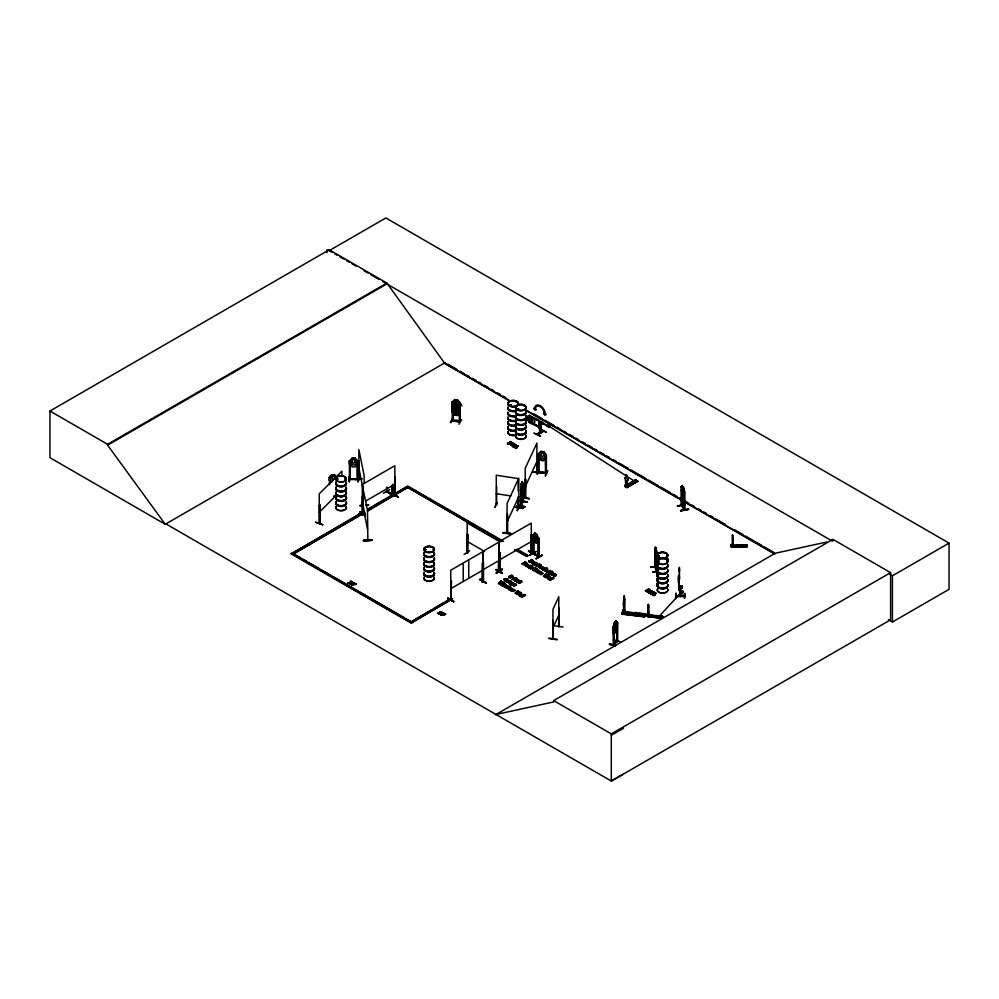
<?xml version="1.0" encoding="UTF-8"?>
<svg xmlns="http://www.w3.org/2000/svg" width="999" height="999" viewBox="0 0 999 999"><rect width="100%" height="100%" fill="white"/><g stroke="black" fill="none" stroke-linecap="round" stroke-linejoin="round"><path stroke-width="1.5" d="M732.517 546.303L732.692 539.822M679.332 569.767L679.345 567.307L679.382 569.48M623.089 610.589L623.563 610.551M648.201 614.472L648.189 614.135M732.479 537.012C733.491 547.577 731.743 545.029 731.368 544.68M732.517 535.189L732.654 538.411M624.587 600.499L624.487 611.213L624.587 599.3M648.726 606.992L648.651 614.572L648.289 604.457M362.187 514.36L362.649 514.797L362.212 484.64M367.869 540.284L367.495 510.589L358.866 468.081M622.901 610.889L622.839 610.389M647.589 614.348L648.214 614.26M622.889 609.952L622.627 612.699C623.326 608.266 620.854 612.05 625.274 610.426L624.412 614.023L624.475 612.637L622.127 612.549L624.475 612.637M623.463 602.397L623.738 612.787L624.487 611.213M623.613 600.948L624.45 595.704M623.913 612.812L623.526 601.673L624.35 595.579M623.788 611.051L623.251 610.514M648.363 604.67L648.264 607.267L648.413 604.47M648.076 609.14L648.189 607.742M684.065 491.033L683.366 487.037L683.778 492.932L683.104 493.693L681.743 489.947M731.917 545.142L732.629 546.303M731.33 544.954L732.13 544.917M731.443 545.254L731.43 544.53L731.393 545.791M732.517 534.877L732.517 536.063M732.554 540.447L732.679 539.385M626.485 485.377L625.611 485.626L627.135 486.276L627.484 480.444A1.886 1.086 60 0 0 627.21 477.872L627.185 475.986M548.913 638.573L557.117 639.822M548.963 638.111L557.18 639.348M647.452 613.711L647.277 615.546L647.452 613.711L649.175 614.048L649.175 614.847L648.601 616.445L648.638 615.521L647.127 615.334L647.127 616.321M532.991 535.164C534.44 537.275 535.814 526.436 533.891 537.949L535.214 540.459L536.525 541.221L537.824 540.222L536.938 534.49L538.886 538.611M529.358 416.333L529.27 415.384L539.76 420.729L540.322 433.042L540.958 423.826L539.635 424.076L540.259 423.751M511.55 576.898C509.14 579.882 508.091 575.686 511.376 575.249A1.286 0.749 0 0 1 512.112 575.312C515.072 577.085 508.703 576.56 512.237 576.061C510.589 577.709 514.198 576.96 512.112 575.699A1.286 0.749 0 0 0 511.376 575.636C511.963 577.784 512.462 574.025 510.514 576.485M521.341 486.126L521.578 483.091M457.817 409.64L455.931 407.43L453.996 408.953L455.482 406.93L454.07 404.433L455.969 406.568L457.804 405.169L456.406 407.093L457.967 409.74M330.232 477.31L330.232 483.341M539.123 453.896L539.048 472.477M357.167 461.001L357.767 461.001M507.017 533.104L507.08 503.446L518.793 478.196L518.956 508.341M507.367 514.722L507.342 533.254L507.292 532.005M519.155 507.967L518.531 508.354L518.731 507.28M518.531 507.679L523.176 508.216L514.872 507.142M520.954 505.019C521.441 506.968 519.842 503.608 522.627 501.523M523.201 501.56L523.151 500.849L522.627 501.336M523.189 500.961L523.039 501.286M525.499 479.557L525.474 498.089L525.686 479.133M536.713 473.164L537.087 472.502M521.441 483.254L522.14 481.593L521.003 486.888L521.003 506.268L520.854 487M542.582 422.927L547.827 425.924L540.796 422.889L542.519 423.588L542.519 422.527L540.946 421.728L540.796 422.889M502.972 532.879C507.967 530.831 519.118 536.463 502.984 532.804M503.071 532.592L511.288 533.828M516.633 505.881C521.64 503.846 532.779 509.478 516.645 505.819M516.733 505.606L524.95 506.843M521.103 497.702L529.445 498.688L521.216 497.077M529.42 498.626L521.203 497.427M539.11 426.598C538.274 433.941 539.722 411.126 539.06 426.685M530.569 416.67L539.697 421.391L538.861 420.604M613.673 644.105C612.062 647.402 618.456 637.936 617.22 641.558L617.37 622.452L615.958 620.941L614.522 622.377L613.186 626.748L613.536 644.855M617.719 641.158L613.498 644.842M655.619 547.914L655.844 553.359L655.706 547.902M509.84 405.819L510.951 405.169M510.714 405.644L510.027 405.269L511.088 405.394M518.056 408.966L518.543 409.528M517.844 409.053L518.056 409.94L518.856 409.153M523.414 405.669L524.175 405.969M625.898 475.249L625.799 477.147A1.886 1.086 60 0 0 625.524 479.408C624.987 485.164 627.297 484.927 625.699 485.714M625.599 485.576L626.336 485.114L624.75 485.414L624.899 486.501L636.138 480.457L624.625 486.351M625.911 485.689L626.485 485.189M540.958 423.826L539.398 423.838L540.197 424.35M634.865 613.598L635.839 614.26L636.575 613.411M656.056 616.595C658.166 616.558 654.745 615.097 655.906 616.695M656.805 616.445L656.156 616.008M678.583 576.885L678.683 575.649L678.808 584.278M522.04 485.851L521.578 488.012L521.341 487.412M362.637 514.71L362.5 495.841L362.312 514.835M622.19 612.362L622.065 614.21L644.58 616.883L645.479 613.823L643.194 613.548L642.332 615.946M624.475 613.598L625.212 611.575L622.926 611.301L622.115 613.91L622.302 613.286L644.867 616.083L622.19 613.324M622.177 613.91L644.617 616.62L644.805 615.996M662.05 618.356L647.027 616.57L647.19 615.958L662.2 617.769L662.05 618.381L662.649 616.321L662.112 618.181L647.102 616.371M662.162 618.044L647.077 616.271L647.614 614.635L662.687 616.583L647.489 615.284L647.652 613.861L649.175 614.048M662.649 616.47L647.564 615.084M538.848 426.673L539.76 426.898L529.07 421.678L539.51 427.684M539.76 421.291L529.07 416.133L529.27 415.384M681.905 505.207L681.256 504.782L681.892 505.769M522.127 490.334L521.428 491.995L520.629 490.634L521.428 483.204M615.484 621.878L614.535 625.312L615.009 627.26L615.933 625.212L615.559 621.902M655.069 549.113C656.867 540.459 657.417 571.94 656.842 571.528L654.757 566.833M480.032 579.32L486.263 583.004L479.895 579.757L480.057 578.97L486.014 583.104L479.982 579.657M648.264 607.267L648.089 609.502M615.484 624.55L614.535 627.984L615.009 629.932L615.933 627.884L615.234 624.375M530.993 569.13L531.268 567.307L533.229 567.682L531.268 567.307M616.033 620.966L614.547 622.427L613.848 625.998L613.898 644.929M613.848 628.671L614.547 625.099C617.507 619.33 609.115 637.699 615.933 632.355L617.295 628.034M315.622 522.102L323.039 524.85L315.622 522.352M615.297 646.266L609.415 644.255L615.496 645.953M525.749 497.677L525.749 496.915L525.212 497.327M337.425 479.17L337 478.608M336.601 479.345L337.862 478.921M345.042 479.07L345.342 478.908M345.716 479.208L345.08 478.996L345.741 479.295M345.966 479.07L345.242 478.808M424.313 549.7L425 549.188M424.65 549.388L425.899 549.612L424.775 549.5M424.987 549.3L425.961 549.687M433.104 549.512L433.878 549.7L433.354 549.3M657.692 555.619L658.366 555.094M658.004 555.619L659.303 555.731M659.003 555.694L658.516 555.906M658.728 561.026L659.39 561.65L658.304 561.013M658.066 561.775L659.39 561.65L658.016 561.201M657.804 575.948L657.804 576.198A5.37 3.097 0 0 1 657.804 573.001M666.658 555.806L667.107 555.382M666.583 555.669L667.057 555.207M667.095 558.154A5.37 3.097 0 0 1 667.145 561.251L666.708 561.238M530.457 568.831C532.067 566.271 528.009 568.081 529.42 568.219M647.489 615.284L662.699 616.533M733.091 546.253L731.355 545.479L746.665 544.942L746.715 545.566L732.929 546.028M731.505 546.903L731.38 545.442M746.703 545.566L746.665 544.78L745.104 544.992M746.69 545.367L731.368 545.754M746.84 546.678L731.518 547.102L746.852 546.565L746.665 544.78M681.743 487.749L682.329 485.601L681.318 486.988L681.88 487.35L681.193 486.925M534.815 562.225C529.033 566.883 533.528 557.017 534.278 563.386M613.149 629.582L614.597 631.193L615.197 628.821L616.158 629.77L615.434 628.184L616.183 625.212L615.172 627.984L614.21 627.185L614.947 628.658L614.235 631.693L616.033 629.757L617.37 625.386M678.683 581.705L679.108 590.434L678.808 583.104M497.265 502.522L494.892 507.33L497.065 502.584M677.447 506.193L685.351 504.37M359.815 512.212L365.572 515.921M447.752 597.926L453.796 601.748L447.452 598.438M502.285 573.051L495.979 569.817M502.285 572.802C493.469 566.595 494.617 570.354 502.31 573.438L496.128 569.692M514.423 583.965L512.574 585.414A1.324 0.762 0 0 1 511.725 585.277L511.088 583.953L512.874 583.066A1.336 0.774 0 0 1 513.736 583.204L514.185 583.466M517.32 579.557L515.459 581.006A1.324 0.762 0 0 1 514.622 580.881L513.986 579.932L515.771 579.045A1.336 0.774 0 0 1 516.633 579.183L517.082 579.445A1.336 0.774 0 0 0 516.97 578.995M539.298 571.103L537.437 572.552A1.324 0.762 0 0 1 536.588 572.415C534.59 571.378 538.149 569.73 539.06 570.991A1.336 0.774 0 0 1 539.173 571.416C534.552 573.988 537.812 569.442 536.363 569.517M613.149 629.37L614.522 625.049M540.671 436.163L533.99 433.116L540.384 436.313M353.134 458.504L352.222 461.051L353.134 463.474L355.007 462.337L354.058 458.504M625.274 610.426L622.926 610.339M637.362 612.849C634.565 618.918 639.934 611.001 635.077 612.574L634.203 614.972M641.67 613.611L639.385 613.086L638.523 615.484M641.67 613.361L640.809 615.771M647.976 609.49L648.151 615.621L648.651 614.572M657.242 615.821L655.719 615.471L655.132 617.082M657.242 615.659L656.655 617.257M455.594 406.743L454.72 410.414L456.443 411.9L457.342 410.939L456.481 406.918M656.98 570.379L656.568 571.116M656.992 571.003L656.917 552.534L656.755 571.44M548.239 426.098C549.15 422.889 545.454 427.335 547.927 426.523M553.321 620.379L553.009 638.823M559.053 625.973L558.703 626.648L558.803 607.929L559.09 626.66M554.857 625.786L563.061 627.035M558.703 626.648L558.803 596.703L552.947 609.315L552.934 639.06M521.665 483.104L521.328 491.983L522.839 485.876L522.052 490.372L522.052 481.58L522.814 483.017L522.914 502.047L523.126 483.091M520.941 487.262L520.716 506.218L522.802 501.535M536.713 473.226L536.925 443.044L525.212 468.294L525.187 498.051L525.574 497.377M517.494 507.667L514.96 506.98M533.004 471.978L541.321 473.076L533.091 471.815M507.08 533.166L507.192 532.055M522.914 501.573L521.103 505.556M521.091 506.168L523.126 501.573M525.212 498.002L525.412 479.095M518.906 500.886L527.222 501.835L518.906 500.499M679.807 587.2C683.054 595.042 679.47 603.446 680.756 587.449M496.653 486.488L496.628 505.144M517.657 507.917L518.094 508.491L518.069 497.402M519.268 505.669L517.295 510.789M329.37 477.272C330.819 477.697 328.384 476.311 332.03 474.675L334.815 475.099L336.613 477.385M331.181 482.305L329.27 480.169L329.295 477.185M336.076 478.309C336.413 474.513 330.856 472.977 330.706 477.485L330.706 479.682L332.517 481.705M539.035 454.008L538.174 453.796L538.274 472.365M507.08 521.928L518.793 496.69M538.149 456.78L540.884 460.139L543.693 460.514C550.274 453.746 543.731 463.037 540.934 460.064M540.909 451.286L539.585 456.293L541.383 458.316L543.181 458.591L544.954 457.13L543.693 451.723L540.884 451.336L538.149 453.846M525.212 486.775L536.925 461.526M546.316 455.082L545.516 455.02L545.654 473.489M537.15 474.587L538.898 469.755M546.403 455.119L543.693 451.723L546.391 454.92L545.516 454.757L545.604 473.251M538.286 471.466L546.416 472.677L546.328 473.339M547.614 471.078L545.417 475.811M545.342 475.861L547.602 470.779M552.947 627.797L558.803 615.184M540.259 571.353C540.571 572.689 535.739 573.101 541.058 572.227C537.487 575.337 541.021 571.615 542.957 573.276C538.773 576.823 544.63 572.102 540.397 571.74M541.583 572.902L540.397 572.115M467.744 534.477L467.544 553.121L467.744 534.477L466.983 534.29L466.933 552.797L467.707 552.235M467.02 552.822L467.819 552.285M499.6 571.428C501.51 570.454 496.74 569.792 499.562 570.741M498.489 570.991L499.562 571.403L499.475 552.947M454.807 399.612L453.459 404.483L455.219 406.568L456.98 406.918L458.716 405.519C452.447 388.811 469.493 417.37 457.455 400.124L454.732 399.575L452.06 401.973L452.023 407.892L454.707 411.351L457.417 411.9L460.127 409.453L457.417 411.9M457.455 403.047L454.707 402.56L453.459 405.219L453.459 407.417L455.219 409.503L456.98 409.852L458.716 408.454L457.455 403.047L460.127 406.518L457.417 403.097L456.543 400.337L455.644 400.212L454.782 402.547L455.644 405.144L457.417 404.358L457.417 403.072M457.405 406.643L454.657 406.156L453.384 411.064L455.157 413.149L456.905 413.499L458.641 412.1L457.405 406.643L460.089 410.114M655.481 546.903L655.307 548.726L654.72 548.264M656.818 555.894L656.081 557.317L654.832 551.211M348.901 476.935L349.363 481.843L349.463 460.826L350.299 460.839L350.224 479.483L349.388 478.608M349.313 476.598L349.313 481.755M387.487 492.045L386.601 491.883L386.988 491.108M392.832 495.192L392.769 484.378M538.536 538.124L538.249 556.718L538.236 538.011L539.073 538.436L538.936 557.067L532.942 553.671L533.329 552.847M533.404 553.958L533.141 552.809M538.324 556.068C526.386 550.324 540.459 554.795 538.848 557.08M450.724 422.565L453.096 417.957M453.471 417.969L450.337 422.589L453.134 417.907M319.892 523.301L319.643 504.682L319.967 523.226L319.63 522.44L319.218 523.588L319.255 493.831L341.895 471.203L341.895 475.824M527.759 564.885L526.66 564.035L527.872 564.785L523.951 564.91L522.177 563.661L523.951 564.585L525.649 563.96M451.536 599.1L451.073 599.375M510.501 576.111C507.03 575.661 510.127 579.145 511.55 577.097M613.161 645.204L617.357 641.046M613.873 644.293L617.22 641.083M528.658 561.113C530.119 564.11 532.442 561.65 531.543 560.027A1.424 0.824 0 0 1 532.305 560.164C536.026 562.425 528.933 558.229 531.118 561.6C527.634 560.951 528.921 563.099 531.88 561.563M539.81 424.013L539.76 432.792M510.027 405.507L511.076 405.207M510.364 406.019L511.276 405.569M452.147 402.023L453.022 401.96L452.884 420.616L453.022 401.96M454.732 399.575L457.405 400.187M452.172 404.845L454.732 408.366L457.455 408.916L460.164 406.468M454.782 402.597L452.023 404.957L454.732 402.51L457.38 403.171M451.985 408.554L454.695 406.106L452.072 408.603L451.985 411.488L454.657 414.947L457.38 415.497L460.002 412.999M456.493 403.371L455.644 403.146L454.782 406.768L456.518 408.254L457.417 407.292L456.518 403.321M451.985 411.488L454.732 414.835L457.38 415.497M454.807 408.254L457.455 408.916M454.707 411.351L457.455 411.85M460.039 403.596L459.253 403.421M460.152 403.371L460.139 422.04C454.845 421.915 451.923 420.367 452.247 419.58M460.002 410.114L457.342 406.768L454.707 406.243M459.29 403.209L459.253 421.89L459.34 421.029L460.139 421.366M459.253 421.853C461.65 419.455 442.569 419.63 459.952 421.353M458.916 424.25L461.675 419.617M634.939 613.461L635.364 614.385L636.625 613.96M656.056 616.72L655.619 616.071M548.813 426.011C547.514 429.695 551.585 424.612 548.813 426.011L635.751 482.017C626.835 477.959 640.284 486.675 632.654 481.493M676.061 598.214L675.936 593.531M336.476 479.258L336.763 478.683L336.551 479.445M424.475 549.4L424.563 550.037M657.841 555.319L657.929 555.943M658.066 555.244L658.254 555.869M658.466 561.588L657.804 561.663A5.37 3.097 0 0 1 657.804 558.466M517.082 579.07L516.633 578.796A1.336 0.774 0 0 0 515.771 578.671C511.925 578.995 515.771 582.292 517.27 579.732M514.373 584.14L512.574 585.027A1.324 0.762 0 0 1 511.725 584.902L511.026 584.128M519.63 581.106L517.832 581.992A1.324 0.762 0 0 1 516.982 581.855L516.346 580.918L518.144 580.032A1.336 0.774 0 0 1 518.993 580.169L519.455 580.431A1.324 0.762 0 0 1 519.692 580.918L517.832 582.38A1.324 0.762 0 0 1 516.982 582.242L516.346 581.306L518.144 580.419A1.336 0.774 0 0 1 518.993 580.556L519.455 580.819A1.324 0.762 0 0 1 519.692 581.306M679.894 587.2L679.994 596.303L680.394 586.126L680.169 587.449M507.267 514.248L507.43 532.492M508.716 582.966L510.751 582.005L511.825 582.492A1.324 0.762 0 0 1 512.062 582.979L510.202 584.053A1.324 0.762 0 0 1 509.353 583.916L508.666 582.767M511.076 588.136A1.336 0.774 0 0 1 511.313 588.636L509.577 589.772A1.324 0.762 0 0 1 508.728 589.635L508.091 588.299L509.89 587.424A1.336 0.774 0 0 1 510.739 587.562L510.988 587.674A1.336 0.774 0 0 1 511.313 588.249C510.726 590.896 505.844 588.274 509.89 587.812A1.336 0.774 0 0 1 510.739 587.949L511.201 588.211M511.088 584.34L512.874 583.453A1.336 0.774 0 0 1 513.736 583.591L514.185 583.853A1.324 0.762 0 0 1 514.423 584.353M631.58 482.642L631.805 483.266M681.231 487L682.317 485.502L683.353 487.1M683.291 495.854L684.377 494.355L683.291 495.854L682.242 494.255L683.366 495.841M523.001 501.96L522.127 481.693M511.925 591.42C513.598 589.048 512.837 591.558 515.284 590.621M512.637 590.834L513.898 589.435L511.163 589.984L513.898 589.822L512.637 591.221M681.73 591.908C679.907 595.092 685.876 591.945 681.73 591.908L658.004 617.582L658.591 615.983M681.293 505.432L684.402 509.989L684.365 490.984L684.377 509.428M684.09 508.853L684.253 509.24M684.64 509.203L684.677 509.927L681.568 505.369M483.528 581.006L483.479 562.487M499.013 572.052L499.001 553.284L498.951 571.74M349.338 461.026L352.172 458.042L350.824 463.249L352.684 464.997L354.545 464.997L356.381 463.249L356.381 461.051L355.045 458.042L352.172 458.104L355.007 458.179M349.338 460.976L349.338 463.961L352.172 466.895L355.045 466.895L357.879 463.911M319.643 504.682L319.892 504.77M319.255 512.312L336.513 495.067M613.523 626.323L613.498 645.292M616.957 622.901L616.97 641.47M613.236 626.723L613.873 626.423L613.099 626.723M617.394 622.564L617.332 625.399M614.522 631.168L616.033 629.757M613.948 639.71L621.478 642.032M609.415 644.305L609.652 643.681L615.534 645.641M504.595 584.065L501.823 585.589L504.595 584.452C504.458 582.242 506.481 584.84 504.22 583.316C492.607 586.725 513.086 580.257 500.674 584.927C498.538 582.792 506.555 581.306 498.913 583.916C505.444 575.449 495.791 588.299 501.248 581.218M498.451 583.653L500.811 580.968M513.174 590.034C506.368 593.056 515.596 585.689 511.163 590.372M510.402 590.546L512.175 588.436M515.197 592.931L518.918 592.045L515.659 593.581C522.177 585.114 512.524 597.964 517.981 590.884M515.197 593.319L517.557 590.634M549.662 576.248L545.953 577.185L549.25 575.624L549.662 576.248L545.691 577.622C543.556 575.486 551.585 574.013 543.943 576.61C550.474 568.144 540.821 580.993 546.266 573.913M543.481 576.348L545.841 573.663M500.199 584.652L502.185 582.767M521.378 593.219L517.669 594.155L520.966 592.594L521.378 593.219L516.933 594.318L518.918 592.045M516.933 594.318L518.918 592.419M545.217 577.347L547.202 575.461M500.924 584.103L502.947 582.192L499.25 583.104M500.924 584.49L502.947 582.192M517.669 593.768L519.692 591.858L515.984 592.769M517.669 594.155L519.692 591.858M545.953 576.798L547.976 574.887L544.28 575.799M545.953 577.185L547.976 574.887M511.163 589.984L512.587 588.673M362.862 513.848L362.837 484.19L394.842 465.709L394.905 495.392L394.243 495.779L395.129 495.541L394.842 476.948L394.305 495.666M363.549 513.761L362.987 514.06L363.374 495.104M394.243 495.104L395.117 494.83M451.073 600.049L450.674 599.3L451.548 599.225M498.913 572.065L499.001 542.057L483.004 551.298L482.405 581.93L482.205 563.286L482.954 563.086L483.041 581.555L482.142 581.805L482.767 581.406M499.975 571.166L500.012 552.634M530.769 553.084L531.555 552.934L530.944 553.259M533.016 553.696L532.966 535.152L534.84 533.354L536.913 534.54M536.85 543.219L538.948 541.508L536.875 543.319L534.84 542.145L532.842 538.061L532.904 535.089M516.458 401.785L515.784 402.035M518.256 409.777L518.906 409.59M741.046 545.704L739.922 546.016M634.939 613.661L636.413 613.498M657.13 571.428L655.232 566.82M362.987 513.386C364.96 513.124 361.338 515.659 363.374 506.98M658.591 561.013L657.891 561.775A5.295 3.059 0 0 1 657.866 558.778M532.417 562.175L534.065 563.511C533.903 561.063 532.991 561.788 533.978 563.099M555.594 575.936C557.804 573.975 550.911 574.388 554.745 575.811C555.182 577.609 551.148 574.924 554.17 574.475C557.405 573.426 556.081 578.084 553.946 574.6M496.241 504.233L496.353 504.87M631.805 482.517L631.68 483.216M632.667 483.004L631.967 483.179M349.463 479.308L357.854 479.308M357.854 478.808L349.363 478.808M349.388 479.508L357.854 479.483M681.905 505.881L681.88 491.97M541.383 566.783C534.003 565.434 543.656 569.255 539.622 567.282C540.596 566.57 543.006 566.308 539.348 563.836L536.176 566.046L538.124 565.409C542.382 567.145 536.813 564.647 539.398 564.685L540.871 565.534L541.246 564.934M520.467 595.292C516.883 594.305 526.898 593.194 520.129 595.866C517.744 596.078 519.23 593.681 520.729 594.73C520.791 594.542 517.994 596.253 521.128 594.917M521.515 595.067L520.504 593.768M549.725 578.146C548.701 573.988 553.021 579.87 547.927 578.858C544.83 576.773 552.797 578.908 548.788 576.81M354.72 584.278L355.856 583.503C357.28 585.027 352.385 584.727 356.331 583.778M354.72 584.652L355.856 583.503M444.143 614.447L445.292 613.686C446.703 615.209 441.808 614.897 445.766 613.96M444.143 614.835L445.292 613.686M532.417 562.549C533.791 567.357 528.646 559.84 534.74 562.474M553.946 574.987L553.608 575.711L554.982 576.236M526.773 416.546L526.635 418.868L529.395 422.515L532.03 423.926L534.777 422.939L534.777 420.591L532.03 416.945M529.333 415.572L526.635 416.521L526.71 418.868L531.368 422.377L532.979 421.665L531.368 417.832L526.71 416.595M529.07 421.678L539.76 426.898M529.07 422.302L529.27 421.541M539.86 422.939C538.186 435.801 542.22 436.401 540.721 423.201L539.86 422.939L539.86 423.713L540.571 424.076L540.721 423.201M542.37 423.688L542.519 422.527M536.775 434.178L542.744 430.394L537.125 434.353M543.481 430.781L537.924 434.727M538.186 434.865L543.806 431.206M319.605 523.601L319.518 505.144M544.892 570.242C542.844 572.402 550.686 567.594 546.603 569.705C547.052 567.407 542.657 570.891 545.679 571.091M541.308 572.764L539.223 573.888M350.187 460.826L349.463 461.001M505.631 586.226L506.081 585.726L504.982 585.364C500.362 587.787 505.806 582.979 506.693 585.464C501.985 588.985 507.779 584.39 504.982 585.364M682.767 592.32C684.939 590.372 679.545 590.384 681.705 592.32M542.12 567.907L541.658 568.419L542.757 568.768C547.477 566.308 541.72 571.291 541.083 568.568C546.116 565.084 539.797 569.842 542.757 568.768M540.609 573.101L541.058 572.614L540.059 572.315M541.957 573.876L542.42 573.389L541.383 573.089M538.286 472.14L546.378 473.376M635.439 480.057L634.49 480.594M627.859 486.738L627.697 485.851L626.211 487.237L637.212 480.894L637.724 481.393L626.86 487.624L637.612 481.218M637.437 481.206L635.589 479.807M534.665 563.736C533.853 567.132 533.503 561.226 535.801 563.461C537.125 564.373 536.95 561.85 535.726 562.662M514.348 585.302C513.623 585.701 515.284 587.15 513.436 586.226C514.635 583.029 518.119 585.214 515.484 585.039L513.948 585.988L514.547 586.425M519.617 582.267C520.067 584.515 516.908 582.392 520.404 581.418M502.297 573.401L502.322 572.739M395.117 495.504L394.455 495.891L395.055 477.06M392.32 493.531L398.364 496.978L391.995 493.344M464.048 554.42L469.68 550.736M451.273 581.131L451.148 599.612M531.331 552.784L530.731 553.146L531.268 534.34L531.48 552.971L531.268 523.114L499.263 541.595L499.25 571.94M531.031 552.572L530.881 553.296L531.48 534.465M482.517 581.868L482.954 563.086M528.421 551.123L534.79 554.383L528.746 550.936M496.515 573.139C514.448 561.138 483.766 580.706 502.485 569.655M482.405 581.256L483.254 580.819L482.142 581.805M502.185 569.155L496.216 572.614M482.704 581.443L482.754 551.735L450.736 570.217L450.886 600.087L451.486 581.256M165.984 523.938L165.335 524.325L49.95 457.704L49.95 411.026L329.22 249.787L386.875 283.067L444.53 363.037L510.539 401.148M329.22 249.787L329.22 250.649L385.851 217.957L949.05 543.119L949.05 589.323L892.419 622.015L888.373 619.667M49.95 411.026L107.605 444.305L386.875 283.067M623.526 774.075L611.301 781.043L165.909 523.901L165.247 524.275L107.605 445.167L386.875 283.928M165.247 524.275L445.179 362.662M365.509 501.136L394.842 484.19M383.391 493.319L389.722 489.672M387.5 492.12C386.126 490.197 395.092 495.279 391.958 494.455M392.345 494.855L392.557 484.503M431.231 610.289L411.226 621.84L451.248 598.164L452.41 598.838L411.226 623.189L291.184 553.883L363.561 511.525M367.595 509.19L407.729 486.026L503.496 541.308M291.184 553.883L323.251 535.377M325.949 533.816L335.352 528.384M338.037 526.835L354.158 517.532M356.843 515.984L363.561 512.1M368.943 508.991L407.729 486.6L460.327 516.97M364.735 512.2L293.519 553.883L364.735 512.774M367.42 510.639L407.729 487.375L367.42 511.226M509.09 442.457L510.589 443.256A1.249 0.724 0 0 1 510.764 443.693C503.733 444.742 510.127 443.743 510.764 441.97L512.462 442.907L510.726 441.521C509.153 441.833 510.377 445.954 507.979 442.944M509.09 442.844L510.726 441.895M509.915 442.844L512.462 442.907M350.449 581.218L350.899 580.956C354.058 582.017 350.537 582.317 350.412 583.728A1.399 0.812 0 0 1 349.65 583.866C345.354 582.442 351.548 582.892 351.211 582.217C350.387 579.807 352.834 583.528 349.962 582.142M347.902 582.966L349.912 583.491L349.962 582.529M350.474 581.618L352.41 582.192L350.786 582.792M627.135 476.248L627.135 477.909A1.886 1.086 60 0 1 627.409 480.494L627.484 480.444M625.799 477.147L625.874 477.097A1.886 1.086 60 0 0 625.599 479.358L626.161 486.763M536.176 534.577L536.85 537.462L536.176 539.51L534.89 536.326L535.526 534.203L536.251 534.54M532.842 538.061L534.915 542.107L536.875 543.319M626.011 484.865L624.75 485.414M630.569 482.692C635.926 485.102 628.246 483.091 631.668 482.055L633.678 483.379L631.668 482.055M624.587 486.313L635.589 479.97L637.762 481.381M624.974 486.538L635.976 480.194M499.263 560.077L531.268 541.595M627.859 485.939L626.598 486.476M483.004 569.78L499.001 560.539M450.736 588.698L482.754 570.217M626.473 487.4L637.587 480.956M433.903 608.753L443.244 603.359M445.904 601.823L449.912 599.512M291.184 553.309L411.226 622.614L452.41 598.838M515.809 549.775L527.772 555.906L526.61 556.58L514.46 549.575M530.032 555.282L536.038 551.436L530.032 554.895M533.541 535.377L533.816 553.846M522.177 563.661L525.349 561.825L526.935 563.011L524.612 563.299M441.633 612.112C440.134 614.585 437.038 613.711 438.374 613.136L441.633 612.112L439.922 611.588M522.177 564.048L525.349 562.212C528.171 564.16 525.262 564.51 525.349 561.825M522.952 563.698L524.125 563.024C527.509 564.735 520.142 564.123 524.125 563.399L524.999 564.385L523.089 564.185M525.412 562.662L524.475 563.199L525.412 562.275M441.633 611.725L438.374 613.136M528.658 561.488L529.195 560.801M542.345 555.407L536.038 558.741L542.082 554.957M526.66 564.035C531.093 564.298 524.975 565.983 526.436 566.508L528.446 565.184L526.66 564.423M536.038 558.741L542.12 555.282L536.076 558.416M529.27 561.051C532.205 563.361 529.545 559.939 531.493 559.69A1.424 0.824 0 0 1 532.305 559.777L532.991 560.914M527.285 565.172L525.486 565.097L527.285 565.559M504.033 579.145C507.617 580.706 502.934 580.094 504.47 578.883L507.917 578.983L506.181 580.382M504.033 579.532L504.47 578.883M506.218 580.794C508.166 579.383 502.21 582.442 505.432 579.957M504.695 579.52L507.005 579.42M535.389 562.849L535.452 562.499M504.333 580.968L507.917 578.983M536.813 562.499L533.703 564.335L534.865 564.86M529.208 567.045C525.412 565.397 532.767 566.445 529.695 566.046C525.973 566.283 531.106 568.481 527.522 566.72A1.299 0.749 0 0 1 527.447 566.208C530.606 564.56 532.904 565.496 527.447 566.595A1.299 0.749 0 0 0 527.522 567.107C529.408 569.18 535.576 563.448 530.794 567.432L533.229 567.682M530.906 566.096L530.432 566.733M535.801 563.461L534.502 565.059M529.02 567.994L532.729 565.921M508.978 580.894L509.378 581.518C512.624 580.044 502.559 584.065 509.378 581.518M514.298 577.509C516.321 578.021 514.597 577.372 516.695 578.221M506.93 582.08L509.04 580.544M509.303 580.706L511.438 581.256M514.96 577.884L515.621 578.658L512.187 579.42L514.298 577.897M506.93 582.467L508.978 581.281M509.69 580.931L511.063 581.468M512.187 579.42L514.235 578.246M501.823 585.589L505.444 583.616M512.187 579.033L516.695 577.834M536.176 566.046L539.348 564.223L541.246 565.309M504.57 583.978L505.444 583.99M536.176 565.659L538.124 565.022L539.91 566.008M538.498 564.81L539.398 564.685M502.809 586.163L505.581 584.64M534.702 568.144C533.279 568.269 538.186 568.219 537.1 568.468M534.365 568.331L536.026 569.293L532.592 570.054L534.702 568.531M532.592 570.054L534.64 568.881M532.592 569.68L535.701 568.406L537.1 568.856M536.713 569.055L535.364 568.518L536.713 568.668M540.372 565.871L542.145 567.02L539.747 568.106M504.27 587.012L506.655 585.976L505.319 585.177M537.562 570.192C528.883 571.191 538.311 570.279 536.313 569.08M533.941 570.841L536.713 569.305M541.308 567.207L540.397 566.271M539.747 567.732L542.082 566.758L540.771 566.021M537.15 570.441L537.562 569.817M543.468 567.132L541.083 568.181L542.42 568.968M510.389 586.326C509.003 590.172 503.046 587.387 507.492 586.038A1.311 0.762 0 0 1 508.304 586.151A1.523 0.887 0 0 1 508.953 586.688L510.389 586.326L508.953 586.688M508.953 587.075A1.523 0.887 0 0 0 508.304 586.538A1.311 0.762 0 0 0 507.492 586.425C509.64 586.9 503.409 586.513 506.918 588.249M506.755 587.999L508.616 586.875M506.668 588.386L510.389 586.713M515.147 584.078L515.084 584.802L516.495 584.065M520.404 581.031L520.741 581.992C522.077 582.904 521.903 580.382 520.679 581.193M515.147 584.452L513.386 585.526L514.547 586.038M521.765 581.031L518.643 582.867L519.817 583.004M520.741 581.992L519.205 582.954L519.817 583.391M542.157 569.505L544.942 567.981M543.144 569.692C552.684 565.534 541.033 570.317 543.543 570.304M537.874 573.114L540.659 571.578M543.144 570.079L546.865 568.006M546.54 568.906L547.627 568.743M546.603 569.705L545.679 570.716M540.584 574.675L542.981 573.226L541.583 572.514M547.789 571.94L549.537 573.763L551.91 572.39C551.76 569.917 553.833 573.039 551.51 571.778L548.826 573.351L546.99 572.29L550.586 570.317M546.99 572.29L550.586 570.704M549.138 573.526L551.91 572.39M552.297 571.678L549.537 573.376L546.99 571.903M551.598 574.949L553.409 573.813L552.297 573.314C547.315 575.948 553.221 570.604 553.97 573.913C549.013 576.435 555.032 573.601 552.497 572.34M550.124 574.1L552.897 572.577M550.124 573.713L552.634 573.114M551.598 574.562L553.97 573.526L552.897 572.964M548.813 577.197L549.188 576.573M520.516 594.168L522.277 594.929L519.88 596.016M548.751 578.321C548.888 578.758 546.016 577.472 549.413 577.946M549.725 577.759L547.115 577.609L548.414 578.521M521.441 594.73L518.831 594.58L520.129 595.491M548.164 579.045L550.499 578.084L549.575 577.097M549.138 579.22C558.666 575.062 547.015 579.845 549.537 579.845M555.594 575.549C558.066 572.177 549.475 575.836 554.982 575.849M549.138 579.607L552.847 577.547M520.841 596.191C531.88 590.921 513.449 600.599 524.562 594.505M520.841 596.578L524.562 594.892M550.124 579.795C559.665 575.636 548.014 580.419 550.536 580.419M550.124 580.182L553.846 578.121M521.84 596.765C531.368 592.607 519.73 597.39 522.24 597.377M521.84 597.152L525.561 595.079M645.416 590.584C646.815 591.495 648.164 590.247 648.476 590.259A1.249 0.724 0 0 1 648.638 590.534L647.09 591.508L645.416 590.971L647.152 591.833L648.638 591.083A1.249 0.724 0 0 0 648.476 590.646C646.678 588.336 648.351 593.543 645.866 590.334M646.965 589.847L648.601 588.898L650.349 590.284L648.638 589.735L648.601 588.898M646.965 590.234L648.601 589.285L650.349 590.284M647.802 590.222L648.638 589.735M495.354 714.859L775.286 553.234L826.86 542.02M496.003 714.472L553.658 701.935L553.658 700.599L832.929 539.36L890.584 572.639L890.584 619.805L611.301 781.043L611.301 733.878L890.584 572.639M832.929 540.696L832.279 541.083L382.854 281.606M889.747 574.263L892.419 575.811L949.05 543.119M611.301 735.227L623.526 728.259M510.414 405.656L511.101 405.781M517.907 408.966L518.581 409.053M739.984 545.579L740.172 546.141M635.077 613.548L635.976 613.374M336.551 478.783L337.387 479.133M659.053 555.844L657.966 555.844M667.432 561.488L666.857 561.113M539.11 471.778L538.199 471.64M545.654 472.614L546.391 472.727M498.451 583.266L502.947 582.579M543.481 575.961L547.976 575.274M515.984 593.156L519.692 592.245M452.385 419.617L452.385 420.292L460.077 421.815M500.199 584.265L504.632 583.166M545.217 576.96L549.662 575.861M511.925 591.046L515.284 590.234M516.933 593.93L521.378 592.832M483.266 581.156L483.266 562.375M625.986 475.049L626.723 475.174M510.402 590.159L513.174 589.647M740.796 545.991L740.172 546.016M740.646 546.153L740.871 545.417M539.959 429.158L546.353 432.392M675.948 593.319L675.599 598.501L675.986 593.306M424.6 549.937L425.562 550.099M682.929 486.988L682.929 491.92C682.055 491.196 681.805 485.739 683.004 486.963M681.318 489.86L682.317 494.293M684.64 509.877L684.64 491.396L683.291 487.062M677.484 506.293L685.376 504.12L677.484 505.919M680.594 510.477L688.661 509.315L680.606 510.539M688.511 509.04L680.606 510.789M680.756 511.063L688.661 509.303M394.905 494.717L394.518 495.854M513.036 446.516L518.231 445.854L513.399 447.102L513.036 446.516L518.231 445.854M513.036 446.903L518.231 446.228M650.923 593.906L656.106 593.231L651.273 594.492L650.923 593.906L656.106 593.231M650.923 594.293L656.106 593.618M386.825 491.733L392.769 495.092M507.392 533.241L507.554 514.298M655.069 551.311L655.956 555.144L656.168 548.513M657.105 552.959L656.081 548.526M655.481 555.694L656.156 557.205M656.331 566.558L650.736 567.045L656.331 566.171M650.724 567.07L656.318 566.433M655.369 567.145L655.381 566.52M656.618 570.516L655.182 566.82M658.366 570.991L652.859 572.09L658.466 571.565M652.859 572.09L658.378 571.328M357.804 479.52L357.679 478.583L357.093 479.508M392.045 493.631L398.039 497.165M528.471 551.036L534.515 554.482M517.844 508.204L517.782 498.663M631.967 482.604L632.667 482.779M359.165 460.801L358.978 479.795M361.813 478.658L354.745 479.258L361.863 479.045M361.8 478.921L354.795 479.545M362.912 505.094L360.09 505.606L362.962 505.669M365.709 504.82L368.531 504.682L365.771 505.482M360.152 505.869L362.912 505.344M365.721 505.144L368.581 505.257M360.09 505.606L362.924 505.432M365.721 505.232L368.531 504.982M365.159 513.698L358.142 514.585L365.209 514.085M365.147 513.948L358.142 514.585M363.436 540.259C378.534 538.199 370.429 541.995 363.449 540.322M363.436 540.646L371.928 540.297M467.195 552.647L467.195 522.939L499.213 541.421L499.213 552.197M387.187 491.533L386.713 491.271M386.888 491.77L386.888 488.686M392.52 495.279L386.613 491.858L386.675 487.262M533.491 553.958L533.741 538.436M330.12 477.385L330.157 483.504M504.695 579.133L507.005 579.045M732.517 537.937L732.629 536.051M732.492 539.048L732.392 545.217M739.585 545.192L741.146 544.967L741.308 546.603M742.519 545.079L744.068 544.867L744.243 546.503M731.405 546.103L731.355 545.479L746.665 545.042M731.493 546.865L746.865 546.878L746.815 546.253L746.865 546.878L731.53 547.215L731.568 544.53L731.63 545.229M533.229 567.295L530.407 567.644M678.583 575.649L679.108 584.265M678.683 576.173L678.983 575.536M678.658 577.01L678.583 578.009M678.683 582.33L678.983 581.705M682.042 585.739L682.055 588.011M679.807 587.1L680.731 587.137M684.964 593.556L684.565 598.463L684.552 593.481M676.036 595.679L684.527 595.441L676.036 595.779M676.036 596.328L684.527 596.053M676.048 596.54L684.54 596.54M353.134 458.553L354.058 458.553M357.03 479.495L356.955 460.814L357.767 460.826L358.316 481.805M350.312 478.996L356.918 478.996M546.216 472.902L546.403 473.576L546.391 454.92M546.216 473.601L538.286 472.327L538.361 453.671M450.949 600.049L450.949 581.568M540.397 423.564L540.259 432.979M536.363 569.892L537.749 570.204A1.336 0.774 0 0 1 538.598 570.342L539.06 570.604M506.918 587.862C504.87 587.737 508.129 585.826 508.616 587.262M337.125 478.708L337.837 478.871M459.94 422.053L460.052 403.534L459.265 403.434M526.298 565.746L524.975 565.297L525.499 563.536M526.298 566.133L524.987 565.222L526.972 565.059M539.997 567.582L539.235 567.195L540.996 567.395M539.997 567.969L538.698 567.057L540.996 567.007M538.973 453.971L538.286 453.846M624.7 598.925L624.313 596.153M648.538 604.532L648.838 606.643M624.475 611.538L645.541 614.185L622.739 612.275L645.242 614.997L645.479 613.823M643.868 614.472L622.689 611.95L622.689 609.927M622.127 613.748L644.705 616.558M521.815 482.567L522.04 484.565M496.278 504.92L496.278 475.199L518.144 478.583L518.144 490.909M518.918 500.749L527.147 502.01M539.198 471.803L545.554 472.814M496.278 493.681L510.864 495.941M334.066 495.941L336.613 496.341M334.141 496.266L336.688 496.653M334.066 496.428L336.613 496.815M681.555 505.919L681.593 486.938M510.626 405.045L511.301 405.407M452.197 401.973L452.884 401.948M617.37 628.059L615.958 632.404M613.024 629.37L614.547 631.068M614.435 633.816L613.074 632.23M609.59 644.08L615.534 646.028M357.879 476.56L357.917 481.755M452.21 420.479L452.297 401.81M387.1 492.207L387.437 487.462M526.898 565.372L525.486 565.484L526.623 565.559M517.707 508.429L517.707 497.34M509.915 442.457L510.589 442.869A1.249 0.724 0 0 1 510.764 443.144L509.278 444.056L507.542 443.206M529.07 415.509L539.51 420.829L539.485 427.609M540.796 421.828L542.37 422.627M540.009 423.613L540.958 424.013M529.27 422.177L539.697 427.56M539.91 428.958L546.316 432.192M496.203 569.68L502.322 573.126M364.685 514.647L359.827 511.925L364.922 515.172M329.22 250.649L331.905 252.198M334.59 253.746L337.275 255.294M339.947 256.843L343.968 259.166M346.653 260.714L349.338 262.262M352.023 263.811L356.044 266.134M364.086 270.779L368.107 273.102M370.791 274.65L378.833 279.283M447.877 364.21L457.305 369.655M460.002 371.216L464.048 373.551M466.733 375.1L469.43 376.66M472.127 378.209L476.173 380.544M478.871 382.105L481.555 383.666M484.253 385.214L488.299 387.55M490.996 389.111L493.681 390.659M497.727 392.994L500.424 394.555M503.121 396.103L505.806 397.664M534.103 413.998L542.195 418.668M544.88 420.217L554.32 425.661M557.005 427.222L561.051 429.558M563.748 431.106L566.445 432.667M569.143 434.228L573.176 436.551M575.874 438.111L578.571 439.672M582.604 441.995L585.302 443.556M587.999 445.117L592.045 447.452M594.742 449.001L597.427 450.561M600.124 452.11L604.17 454.445M606.868 456.006L609.552 457.554M613.598 459.89L616.296 461.451M618.993 462.999L628.421 468.444M631.118 470.005L645.941 478.558M648.626 480.119L658.066 485.564M660.751 487.112L670.192 492.569M672.876 494.118L676.922 496.453M679.62 498.014L682.317 499.562M685.014 501.123L689.048 503.459M691.745 505.007L694.442 506.568M698.476 508.903L701.173 510.452M703.87 512.012L706.568 513.561M710.614 515.896L713.298 517.457M715.996 519.005L725.424 524.463M734.864 529.907L742.944 534.565M745.641 536.126L761.812 545.454M764.497 547.015L773.938 552.459M525.362 409.715L774.625 553.621M443.643 362.912L509.877 401.161M526.098 410.527L774.824 554.12M634.49 480.444L636.488 481.593M633.753 480.869L635.751 482.017M625.449 485.114L627.21 486.226M624.912 486.151L626.598 487.125M624.75 486.213L626.91 487.649M538.236 538.261L538.873 538.561M535.701 551.623L529.994 554.907M516.982 549.1L527.772 555.332M463.024 518.531L479.22 527.872M481.918 529.433L502.147 541.108M518.331 550.461L527.772 555.906M500.974 541.208L406.556 486.7L500.974 541.783M551.885 571.528L552.759 571.94M535.127 562.699L536.863 563.698M547.677 569.942L546.203 569.093M532.729 561.987L533.978 562.724M554.258 574.425L555.506 575.149M535.364 568.518L536.026 568.906M524.475 562.812L525.849 563.299L525.811 562.512M387.5 491.633L392.769 494.468M467.195 541.421L484.54 551.423M513.973 577.697L515.621 578.658M520.079 581.231L521.815 582.23M508.703 580.744L510.352 581.693M514.81 584.265L516.545 585.277M505.831 580.194L506.555 580.594M451.248 598.738L452.41 599.412M437.475 612.999L439.335 614.085M553.658 700.599L611.301 733.878M293.706 553.995L300.449 557.879M303.147 559.44L307.192 561.775M309.89 563.336L319.33 568.793M322.028 570.342L331.468 575.799M334.166 577.347L404.308 617.844M407.005 619.405L412.4 622.514L292.357 553.209M537.05 569.979L536.026 570.092M518.643 409.328L517.445 409.627M626.46 475.099L627.035 475.811M626.286 485.352L625.549 485.052L625.449 486.463M539.073 556.843L539.073 538.436M539.048 556.868L533.204 553.521L533.204 535.039M613.848 628.196L614.772 629.02L616.633 625.411L615.933 621.041M613.848 630.869L614.772 631.693L616.633 628.084L615.933 623.713M355.045 458.042L357.879 461.026M635.976 480.269L635.439 480.069M615.958 620.941L617.457 622.477M615.871 623.588L617.332 625.199L615.859 623.676M350.786 582.405L350.412 583.341A1.399 0.812 0 0 1 349.65 583.478L347.902 582.592M334.74 475.224L336.538 477.422M329.295 480.119L331.094 482.405M332.942 480.257L332.068 477.684L332.967 475.274L333.841 475.462L334.752 479.395M681.905 505.394L684.327 508.941M531.855 561.738L531.306 560.501L532.991 561.301M521.003 489.085L521.453 489.81L522.377 485.976L522.04 481.68M654.919 548.763L655.044 567.295M395.766 493.456L390.06 497.177L395.754 493.169L389.722 496.603M678.771 590.284L678.608 578.433M362.212 503.121L367.495 529.07M624.525 598.913L624.775 599.875M363.499 540.896L371.878 540.022M745.104 544.83L745.279 546.465M742.519 544.93L742.694 546.553M739.585 545.029L739.76 546.653M731.368 545.479L731.555 547.415M732.467 535.127L732.504 535.826M655.332 567.157L655.119 556.006M732.542 538.411L732.567 539.385M679.37 568.756L679.32 571.952L679.308 569.617L679.32 570.292M680.744 586.9L679.819 587.637L680.157 586.126M679.432 577.784L679.42 577.097L679.432 579.507L679.432 576.411M678.808 590.434L678.683 575.536C678.483 594.155 678.733 569.717 678.621 580.494M648.076 609.902L648.151 615.621M679.382 568.593L679.395 570.541M679.395 569.855L679.407 571.853M679.407 571.428L679.42 573.339M679.42 573.214L679.432 575.074M679.42 574.887L679.445 576.885M892.419 575.811L892.419 622.015M733.079 546.128L733.091 547.052L732.929 544.617M682.28 585.739L682.292 588.011M681.281 486.913L681.268 505.544M680.394 586.126L680.406 587.449M661.126 616.296L660.551 617.732M654.807 548.251L654.77 566.883M627.697 485.851L627.697 486.488M617.657 622.652L617.682 641.196M552.297 571.291L552.335 572.177M541.196 473.339L532.991 472.102M540.946 421.728L540.946 422.789M535.039 569.105L534.977 568.306M523.064 508.503L514.847 507.267M519.243 505.631L517.07 510.364M514.635 578.471L514.572 577.659M510.726 441.521L510.764 442.357M505.769 579.757L505.831 580.569M504.982 583.341L505.019 584.24M499.8 552.509L499.7 571.016M498.451 561.363L498.451 571.016M468.731 559.827L468.731 578.309M463.236 563.011L463.236 581.493M392.345 494.18L392.432 495.279M392.22 485.601L392.045 495.017L392.02 485.726M387.225 487.587L387.225 492.207M364.148 483.254L364.148 475.561L358.866 449.6L358.866 479.707M363.586 507.105L363.586 513.786M359.253 468.668L359.265 479.782M329.495 477.06L329.495 484.765M326.96 249.613L326.96 252.672M107.605 444.305L107.605 445.167M538.936 570.541A1.336 0.774 0 0 1 539.173 571.041M346.203 488.074A5.295 3.059 0 0 1 341.146 491.945A5.295 3.059 0 0 1 335.976 488.124M346.166 492.057A5.257 3.034 0 0 1 341.146 495.904A5.257 3.034 0 0 1 336.001 492.107M346.266 487.762A5.37 3.097 0 0 1 340.447 491.67A5.37 3.097 0 0 1 336.426 487.062M346.266 487.5A5.37 3.097 0 0 1 340.447 491.408A5.37 3.097 0 0 1 336.426 486.8M346.266 482.667A5.37 3.097 0 0 1 340.447 486.563A5.37 3.097 0 0 1 336.426 481.968M346.266 482.405A5.37 3.097 0 0 1 340.447 486.301A5.37 3.097 0 0 1 336.426 481.705M346.203 482.117A5.295 3.059 0 0 1 341.146 485.989A5.295 3.059 0 0 1 335.976 482.167M346.191 487.212A5.282 3.047 0 0 1 341.146 491.083A5.282 3.047 0 0 1 335.976 487.275M346.191 482.979A5.282 3.047 0 0 1 341.146 486.838A5.282 3.047 0 0 1 335.976 483.029M346.203 492.544A5.307 3.059 0 0 1 341.146 496.416A5.307 3.059 0 0 1 335.964 492.594M346.203 492.17A5.307 3.059 0 0 1 341.146 496.041A5.307 3.059 0 0 1 335.964 492.22M346.203 502.609A5.295 3.059 0 0 1 341.146 506.481A5.295 3.059 0 0 1 335.976 502.659M346.203 506.705A5.307 3.059 0 0 1 341.146 510.576A5.307 3.059 0 0 1 335.964 506.755M346.266 502.297A5.37 3.097 0 0 1 340.447 506.206A5.37 3.097 0 0 1 336.426 501.598M346.266 502.035A5.37 3.097 0 0 1 340.447 505.944A5.37 3.097 0 0 1 336.426 501.336M346.266 497.202A5.37 3.097 0 0 1 340.447 501.098A5.37 3.097 0 0 1 336.426 496.503M346.266 496.94A5.37 3.097 0 0 1 340.447 500.836A5.37 3.097 0 0 1 336.426 496.241M346.203 496.653A5.295 3.059 0 0 1 341.146 500.524A5.295 3.059 0 0 1 335.976 496.703M346.191 501.748A5.282 3.047 0 0 1 341.146 505.619A5.282 3.047 0 0 1 335.976 501.81M346.191 497.514A5.282 3.047 0 0 1 341.146 501.373A5.282 3.047 0 0 1 335.976 497.564M346.203 506.88A5.307 3.059 0 0 1 341.146 510.764A5.307 3.059 0 0 1 335.964 506.93M525.936 416.271A5.37 3.097 0 0 1 520.479 420.354A5.37 3.097 0 0 1 516.033 415.884M525.849 416.583A5.282 3.047 0 0 1 520.491 420.591A5.282 3.047 0 0 1 516.108 416.196A5.282 3.047 0 0 1 510.202 416.171A5.282 3.047 0 0 1 507.967 413.037M525.836 420.567A5.257 3.034 0 0 1 520.491 424.563A5.257 3.034 0 0 1 516.133 420.179M525.849 420.879A5.282 3.047 0 0 1 520.491 424.9A5.282 3.047 0 0 1 516.108 420.492A5.282 3.047 0 0 1 510.202 420.467A5.295 3.059 0 0 1 507.967 417.357A5.282 3.047 0 0 0 510.202 420.467A5.295 3.059 0 0 0 516.083 420.504M525.936 411.163A5.37 3.097 0 0 1 520.479 415.247A5.37 3.097 0 0 1 516.033 410.776A5.37 3.097 0 0 1 510.152 410.814A5.37 3.097 0 0 1 507.892 407.629M525.861 415.721A5.295 3.059 0 0 1 520.491 419.742A5.295 3.059 0 0 1 516.108 415.334A5.295 3.059 0 0 1 510.202 415.322A5.295 3.059 0 0 1 507.967 412.175M525.861 411.476A5.295 3.059 0 0 1 520.491 415.509A5.295 3.059 0 0 1 516.108 411.089A5.295 3.059 0 0 1 510.202 411.076A5.295 3.059 0 0 1 507.967 407.929M525.936 416.009A5.37 3.097 0 0 1 520.479 420.092A5.37 3.097 0 0 1 516.033 415.621A5.37 3.097 0 0 1 510.152 415.646A5.37 3.097 0 0 1 507.892 412.462M525.936 410.901A5.37 3.097 0 0 1 520.479 414.985A5.37 3.097 0 0 1 516.033 410.514A5.37 3.097 0 0 1 510.152 410.552A5.37 3.097 0 0 1 507.892 407.367M525.849 410.626A5.282 3.047 0 0 1 520.491 414.647A5.282 3.047 0 0 1 516.108 410.239A5.282 3.047 0 0 1 510.202 410.214A5.282 3.047 0 0 1 507.967 407.08M525.936 430.806A5.37 3.097 0 0 1 520.479 434.89A5.37 3.097 0 0 1 516.033 430.419M525.849 431.118A5.282 3.047 0 0 1 520.491 435.127A5.282 3.047 0 0 1 516.108 430.731A5.282 3.047 0 0 1 510.202 430.706A5.282 3.047 0 0 1 507.967 427.572M525.836 435.102A5.257 3.034 0 0 1 520.491 439.098A5.257 3.034 0 0 1 516.133 434.715M525.849 421.316A5.282 3.047 0 0 1 520.491 425.337A5.282 3.047 0 0 1 516.108 420.941M525.849 435.377A5.282 3.047 0 0 1 520.491 439.398A5.282 3.047 0 0 1 516.108 434.99A5.282 3.047 0 0 1 510.202 434.965A5.282 3.047 0 0 1 507.967 431.855M525.874 421.066A5.307 3.059 0 0 1 520.479 425.099A5.307 3.059 0 0 1 516.096 420.679M525.936 425.699A5.37 3.097 0 0 1 520.479 429.782A5.37 3.097 0 0 1 516.033 425.312A5.37 3.097 0 0 1 510.152 425.349A5.37 3.097 0 0 1 507.892 422.165M525.861 430.257A5.295 3.059 0 0 1 520.491 434.278A5.295 3.059 0 0 1 516.108 429.87A5.295 3.059 0 0 1 510.202 429.857A5.295 3.059 0 0 1 507.967 426.71M525.861 426.011A5.295 3.059 0 0 1 520.491 430.045A5.295 3.059 0 0 1 516.108 425.624A5.295 3.059 0 0 1 510.202 425.611A5.295 3.059 0 0 1 507.967 422.465M525.936 430.544A5.37 3.097 0 0 1 520.479 434.627A5.37 3.097 0 0 1 516.033 430.157A5.37 3.097 0 0 1 510.152 430.182A5.37 3.097 0 0 1 507.892 426.998M525.936 425.437A5.37 3.097 0 0 1 520.479 429.52A5.37 3.097 0 0 1 516.033 425.05A5.37 3.097 0 0 1 510.152 425.087A5.37 3.097 0 0 1 507.892 421.903M525.849 425.162A5.282 3.047 0 0 1 520.491 429.183A5.282 3.047 0 0 1 516.108 424.775A5.282 3.047 0 0 1 510.202 424.75A5.282 3.047 0 0 1 507.967 421.615M516.058 420.154A5.257 3.034 0 0 1 510.214 420.142A5.257 3.034 0 0 1 507.992 417.02M516.121 415.921A5.37 3.097 0 0 1 510.152 415.909A5.37 3.097 0 0 1 507.892 412.724M516.058 420.904A5.257 3.034 0 0 1 510.214 420.904A5.257 3.034 0 0 1 507.992 417.782M516.058 434.69A5.257 3.034 0 0 1 510.214 434.677A5.257 3.034 0 0 1 507.992 431.556M516.121 430.457A5.37 3.097 0 0 1 510.152 430.444A5.37 3.097 0 0 1 507.892 427.26M507.967 431.83A5.282 3.047 0 0 0 510.202 434.965A5.282 3.047 0 0 0 516.071 434.99M516.97 579.383A1.336 0.774 0 0 1 517.207 579.882M514.073 583.404A1.336 0.774 0 0 1 514.31 583.903M434.215 558.653A5.295 3.059 0 0 1 429.158 562.524A5.295 3.059 0 0 1 423.976 558.703M434.178 562.637A5.257 3.034 0 0 1 429.158 566.483A5.257 3.034 0 0 1 424.013 562.687M434.215 552.697A5.295 3.059 0 0 1 429.158 556.568A5.295 3.059 0 0 1 423.976 552.747M434.278 558.079A5.37 3.097 0 0 1 429.158 562.012A5.37 3.097 0 0 1 423.913 558.129M434.278 558.341A5.37 3.097 0 0 1 429.158 562.275A5.37 3.097 0 0 1 423.913 558.391M434.203 557.804A5.282 3.047 0 0 1 429.158 561.663A5.282 3.047 0 0 1 423.988 557.854M434.203 553.558A5.282 3.047 0 0 1 429.158 557.417A5.282 3.047 0 0 1 423.988 553.608M434.278 553.246A5.37 3.097 0 0 1 429.158 557.167A5.37 3.097 0 0 1 423.913 553.296M434.278 552.984A5.37 3.097 0 0 1 429.158 556.905A5.37 3.097 0 0 1 423.913 553.034M434.215 562.961A5.307 3.059 0 0 1 429.158 566.845A5.307 3.059 0 0 1 423.976 563.024M434.215 573.189A5.295 3.059 0 0 1 429.158 577.06A5.295 3.059 0 0 1 423.976 573.239M434.178 577.172A5.257 3.034 0 0 1 429.158 581.018A5.257 3.034 0 0 1 424.013 577.222M434.215 567.232A5.295 3.059 0 0 1 429.158 571.103A5.295 3.059 0 0 1 423.976 567.282M434.278 572.614A5.37 3.097 0 0 1 429.158 576.548A5.37 3.097 0 0 1 423.913 572.664M434.278 572.877A5.37 3.097 0 0 1 429.158 576.81A5.37 3.097 0 0 1 423.913 572.927M434.203 572.34A5.282 3.047 0 0 1 429.158 576.198A5.282 3.047 0 0 1 423.988 572.39M434.203 568.094A5.282 3.047 0 0 1 429.158 571.952A5.282 3.047 0 0 1 423.988 568.144M434.278 567.782A5.37 3.097 0 0 1 429.158 571.703A5.37 3.097 0 0 1 423.913 567.832M434.278 567.519A5.37 3.097 0 0 1 429.158 571.44A5.37 3.097 0 0 1 423.913 567.569M434.178 563.399A5.257 3.034 0 0 1 429.158 567.245A5.257 3.034 0 0 1 424.013 563.448M434.215 563.124A5.307 3.059 0 0 1 429.158 567.007A5.307 3.059 0 0 1 423.976 563.174M434.215 577.459A5.307 3.059 0 0 1 429.158 581.343A5.307 3.059 0 0 1 423.976 577.509M667.657 570.491A5.282 3.047 0 0 1 661.925 574.338A5.282 3.047 0 0 1 657.966 569.805M667.832 575.274A5.27 3.047 0 0 1 661.238 578.246A5.27 3.047 0 0 1 657.979 573.801M667.682 574.962A5.307 3.059 0 0 1 661.912 578.821A5.307 3.059 0 0 1 657.954 574.275M667.657 564.535A5.282 3.047 0 0 1 661.925 568.381A5.282 3.047 0 0 1 657.966 563.848M667.732 570.179A5.37 3.097 0 0 1 661.912 574.088A5.37 3.097 0 0 1 657.891 569.48M667.732 569.917A5.37 3.097 0 0 1 661.912 573.826A5.37 3.097 0 0 1 657.891 569.218M667.657 569.642A5.282 3.047 0 0 1 661.925 573.476A5.282 3.047 0 0 1 657.966 568.955M667.657 565.397A5.282 3.047 0 0 1 661.925 569.23A5.282 3.047 0 0 1 657.966 564.71M667.732 565.084A5.37 3.097 0 0 1 661.912 568.993A5.37 3.097 0 0 1 657.891 564.385M667.732 564.822A5.37 3.097 0 0 1 661.912 568.731A5.37 3.097 0 0 1 657.891 564.123M667.682 574.587A5.307 3.059 0 0 1 661.912 578.446A5.307 3.059 0 0 1 657.954 573.901M667.657 585.027A5.282 3.047 0 0 1 661.925 588.873A5.282 3.047 0 0 1 657.966 584.34M667.682 589.123A5.307 3.059 0 0 1 661.912 592.981A5.307 3.059 0 0 1 657.954 588.436M667.682 589.298A5.307 3.059 0 0 1 661.912 593.156A5.307 3.059 0 0 1 657.954 588.611M667.657 579.07A5.282 3.047 0 0 1 661.925 582.917A5.282 3.047 0 0 1 657.966 578.384M667.732 584.715A5.37 3.097 0 0 1 661.912 588.623A5.37 3.097 0 0 1 657.891 584.015M667.732 584.452A5.37 3.097 0 0 1 661.912 588.361A5.37 3.097 0 0 1 657.891 583.753M667.657 584.178A5.282 3.047 0 0 1 661.925 588.011A5.282 3.047 0 0 1 657.966 583.491M667.657 579.932A5.282 3.047 0 0 1 661.925 583.766A5.282 3.047 0 0 1 657.966 579.245M667.732 579.62A5.37 3.097 0 0 1 661.912 583.528A5.37 3.097 0 0 1 657.891 578.921M667.732 579.358A5.37 3.097 0 0 1 661.912 583.266A5.37 3.097 0 0 1 657.891 578.658M657.916 570.916A5.282 3.047 0 0 1 657.879 567.869M657.916 571.191A5.295 3.059 0 0 1 657.866 568.131M667.032 557.879A5.282 3.047 0 0 1 667.07 560.938M657.916 560.976A5.282 3.047 0 0 1 657.879 557.929M657.854 566.658A5.37 3.097 0 0 1 657.804 563.561M657.854 566.396A5.37 3.097 0 0 1 657.804 563.299M657.916 566.083A5.295 3.059 0 0 1 657.866 563.024M667.032 558.741A5.295 3.059 0 0 1 667.769 560.264M667.095 558.416A5.37 3.097 0 0 1 667.669 560.764M657.854 561.301A5.37 3.097 0 0 1 657.804 558.204M657.916 585.451A5.282 3.047 0 0 1 657.879 582.405M657.916 585.726A5.295 3.059 0 0 1 657.866 582.667M657.916 575.524A5.295 3.059 0 0 1 657.866 572.464M657.854 581.193A5.37 3.097 0 0 1 657.804 578.096M657.854 580.931A5.37 3.097 0 0 1 657.804 577.834M657.916 580.619A5.295 3.059 0 0 1 657.866 577.559M657.916 576.373A5.295 3.059 0 0 1 657.866 573.314M657.854 575.836A5.37 3.097 0 0 1 657.804 572.739M657.916 571.678A5.282 3.047 0 0 1 657.879 568.618M657.904 571.428A5.307 3.059 0 0 1 657.854 568.369M510.988 577.26L509.303 577.26L510.988 577.26M510.988 576.873L509.315 576.972L510.988 576.873M354.22 583.541C351.124 587.175 350.587 582.392 354.22 583.541M354.22 583.154C350.062 587.175 351.898 580.881 354.77 583.616C351.648 587.862 348.926 582.23 354.22 583.154M443.656 613.723C439.835 617.857 439.498 611.138 444.018 613.074C442.782 617.057 438.486 613.211 443.656 613.723M443.656 613.336C439.473 617.37 441.246 611.113 444.193 613.798C441.071 618.069 438.361 612.35 443.656 613.336M513.823 444.118C509.94 448.176 509.69 441.57 514.185 443.469C512.887 447.564 508.628 443.618 513.823 444.118M513.823 443.731C509.89 447.652 511.063 441.82 514.31 444.018C511.763 448.526 508.179 442.832 513.823 443.731M651.698 591.508C648.601 595.129 648.064 590.359 651.698 591.508M651.698 591.121C649.25 594.368 647.477 590.659 651.498 590.896C653.908 592.145 648.339 594.555 648.189 592.282C648.301 589.51 654.795 590.571 650.799 592.457C646.84 594.193 649.313 589.635 651.698 591.121M510.901 588.561L509.577 589.385A1.324 0.762 0 0 1 508.728 589.248L509.527 588.199L510.901 588.561M510.901 588.174C508.404 590.983 508.229 586.438 510.901 588.174M511.525 582.842L510.202 583.666A1.324 0.762 0 0 1 509.353 583.528L508.716 582.592L510.514 581.705A1.336 0.774 0 0 1 511.363 581.843L511.825 582.105A1.324 0.762 0 0 1 512.062 582.592C509.702 585.776 508.216 581.331 511.525 582.842M511.525 582.454L509.228 583.016L510.564 582.005A1.336 0.774 0 0 1 511.363 582.23L511.525 582.454M513.898 583.828C511.401 586.638 511.226 582.08 513.898 583.828M513.898 584.203C511.426 587.012 511.263 582.467 513.898 584.203M516.795 579.807L515.422 580.706A1.324 0.762 0 0 1 514.622 580.494L515.409 579.445L516.795 579.807M516.795 579.42C514.298 582.23 514.11 577.684 516.795 579.42M519.155 581.168C516.658 583.978 516.483 579.432 519.155 581.168M519.155 580.781C516.695 583.591 516.533 579.045 519.155 580.781M538.761 571.341L537.387 572.24A1.324 0.762 0 0 1 536.588 572.027L537.799 570.516A1.336 0.774 0 0 1 538.598 570.729C537.362 573.551 535.714 569.917 538.761 571.341M350.711 583.965C354.52 587.187 355.719 579.395 350.711 583.965M447.714 598.239L453.796 601.748L447.702 598.276M660.114 616.008L659.527 617.769L660.114 616.008M541.82 451.935L540.946 455.594L542.707 457.005L543.631 454.72L542.732 452.023L541.845 451.885M515.984 444.917L514.373 445.354L515.984 444.917M515.984 445.304L513.911 445.192L515.534 444.38L516.296 445.267L514.373 445.741L515.984 445.304M516.895 447.077L515.297 447.365L517.182 447.215L516.371 448.289L514.822 447.852L516.895 447.077M516.895 447.465C514.672 449.575 514.36 445.492 517.032 446.715C517.707 448.938 513.461 447.152 516.895 447.465M653.87 592.307C650.511 594.093 654.607 590.534 654.02 593.169C651.723 594.88 651.286 591.358 653.87 592.307M653.87 592.694C651.635 594.805 651.336 590.721 653.995 591.945C654.695 594.168 650.424 592.37 653.87 592.694M654.782 594.467L653.159 594.892L654.782 594.467M654.782 594.842L652.697 594.73L654.333 593.918L655.082 594.817L653.159 595.279L654.782 594.842M513.961 445.454C516.183 448.064 516.933 442.732 514.073 445.542M652.747 594.992C654.657 597.589 656.106 592.507 652.747 594.992M527.122 417.495L529.358 420.204L531.58 420.604L530.544 418.531L527.06 417.532M536.313 409.54L535.014 410.227L533.728 408.229L534.615 408.678A7.13 4.371 56.8 0 1 539.972 405.582A7.13 4.371 56.8 0 1 545.317 414.123L546.203 414.573L544.83 415.222L543.456 413.174L544.343 413.623A5.957 3.646 56.8 0 0 539.885 406.493A5.957 3.646 56.8 0 0 535.414 409.078L536.313 409.54M337.375 481.006A5.307 3.059 0 0 0 346.228 479.582A5.307 3.059 0 0 0 339.685 475.874A5.307 3.059 0 0 0 337.375 481.006M337.412 481.256A5.257 3.034 0 0 0 346.191 479.857A5.257 3.034 0 0 0 339.697 476.161A5.257 3.034 0 0 0 337.412 481.256M341.146 496.665A5.257 3.034 0 0 0 346.166 492.819A5.27 3.047 0 0 1 341.146 496.678A5.27 3.047 0 0 1 335.989 492.869A5.257 3.034 0 0 0 341.146 496.665M517.357 409.602A5.282 3.047 0 0 0 526.023 407.917A5.282 3.047 0 0 0 519.155 404.42A5.282 3.047 0 0 0 517.357 409.602M517.357 410.04A5.282 3.047 0 0 0 526.023 408.366A5.282 3.047 0 0 0 519.155 404.87A5.282 3.047 0 0 0 517.357 410.04M517.332 409.802A5.307 3.059 0 0 0 526.048 408.104A5.307 3.059 0 0 0 519.155 404.607A5.307 3.059 0 0 0 517.332 409.802M509.652 405.694A5.282 3.047 0 0 0 518.331 404.008A5.282 3.047 0 0 0 511.463 400.512A5.282 3.047 0 0 0 509.652 405.694M509.652 406.131A5.282 3.047 0 0 0 518.331 404.445A5.282 3.047 0 0 0 511.463 400.949A5.282 3.047 0 0 0 509.652 406.131M509.64 405.881A5.307 3.059 0 0 0 518.356 404.183A5.307 3.059 0 0 0 511.463 400.674A5.307 3.059 0 0 0 509.64 405.881M425.387 551.436A5.307 3.059 0 0 0 434.24 550.012A5.307 3.059 0 0 0 427.684 546.303A5.307 3.059 0 0 0 425.387 551.436M425.424 551.835A5.257 3.034 0 0 0 434.203 550.437A5.257 3.034 0 0 0 427.697 546.74A5.257 3.034 0 0 0 425.424 551.835M425.387 551.585A5.307 3.059 0 0 0 434.24 550.174A5.307 3.059 0 0 0 427.684 546.453A5.307 3.059 0 0 0 425.387 551.585M658.841 563.436A5.307 3.059 0 0 0 667.694 562.012A5.307 3.059 0 0 0 661.151 558.304A5.307 3.059 0 0 0 658.841 563.436M658.865 563.686A5.27 3.047 0 0 0 667.669 562.287A5.27 3.047 0 0 0 661.151 558.591A5.27 3.047 0 0 0 658.865 563.686M661.238 578.983A5.27 3.047 0 0 0 667.832 576.011A5.27 3.047 0 0 1 661.238 579.008A5.27 3.047 0 0 1 657.979 574.562A5.27 3.047 0 0 0 661.238 578.983M658.753 557.355A5.307 3.059 0 0 0 667.607 555.931A5.307 3.059 0 0 0 661.063 552.222A5.307 3.059 0 0 0 658.753 557.355M658.778 557.767A5.27 3.047 0 0 0 667.582 556.356A5.27 3.047 0 0 0 661.063 552.672A5.27 3.047 0 0 0 658.778 557.767M658.753 557.517A5.307 3.059 0 0 0 667.607 556.106A5.307 3.059 0 0 0 661.063 552.385A5.307 3.059 0 0 0 658.753 557.517"/></g></svg>
